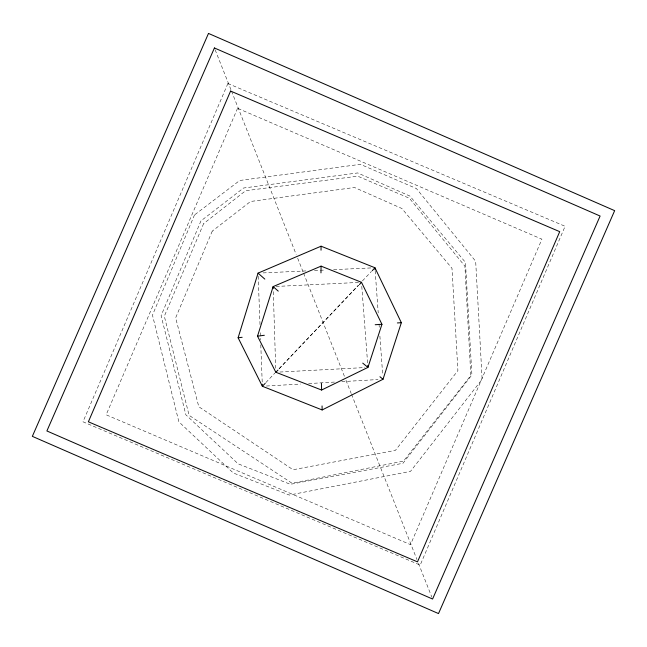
<?xml version="1.0" encoding="UTF-8"?>
<svg xmlns="http://www.w3.org/2000/svg" width="647" height="647" viewBox="0 0 647 647"><rect width="100%" height="100%" fill="white"/><g stroke="black" fill="none" stroke-linecap="round" stroke-linejoin="round"><path stroke-width="0.49" stroke-dasharray="3.23 2.43" d="M265.836 382.595L274.87 373.084M279.043 368.701L358.268 285.303M362.433 280.911L371.467 271.408M279.31 368.596L358.689 285.214M266.386 386.024L300.572 384.035M308.619 383.574L334.758 382.053M341.802 381.641L378.002 379.546M279.836 372.041L364.94 367.561M276.148 286.451L359.473 282.391M263.086 272.905L307.43 270.858M314.482 270.535L325.57 270.025M333.626 269.653L371.92 267.89M215.168 49.851L231.149 90.216M231.521 91.154L296.189 254.497M297.677 258.258L303.249 272.338M303.621 273.277L344.503 376.538M345.991 380.299L351.192 393.441M351.564 394.379L416.975 559.598M418.463 563.359L431.84 597.157M361.778 286.298L367.714 364.398M375.163 270.761L378.22 312.954M379.021 324.001L379.312 328.021M379.894 336.06L382.66 374.233M258.169 276.164L260.013 324.648M260.32 332.728L260.595 339.796M260.781 344.843L262.213 382.215M273.293 291.635L275.703 368.216M194.488 214.958L152.474 315.154L178.863 421.804L233.276 472.981L289.298 495.068L410.497 471.364L482.136 379.255L475.674 261.283L416.425 188.56L360.395 164.322L239.738 180.481L194.488 214.958M200.958 220.886L161.095 315.687L185.867 414.808L238.12 463.826L290.374 484.296L402.96 463.284L471.906 374.945L465.444 262.358L409.955 196.106L357.71 172.943L243.515 188.026L200.958 220.886M212.265 231.116L175.636 317.847L198.799 406.728L293.067 469.746L395.414 450.361L457.898 370.634L451.978 268.287L401.876 208.496L354.475 187.484L250.518 201.492L212.265 231.116M203.651 223.579L164.322 316.229L189.102 415.342L291.983 483.212L403.493 461.133L470.83 375.478L464.902 266.135L409.422 198.257L357.71 176.17L245.658 190.719L203.651 223.579M227.89 83.52L82.986 421.804L420.194 565.098L565.098 226.272L227.89 83.52M237.578 108.3L106.148 414.808L410.497 544.628L541.927 239.196L237.578 108.3"/><path stroke-width="0.97" d="M321.033 250.195L321.074 246.2L374.945 267.745L401.342 322.691L383.024 379.255L322.157 409.955L262.367 386.259L238.12 337.774L258.048 273.131L321.074 246.2M320.969 272.888L321.074 266.135L361.479 282.294L381.948 324.309L367.941 367.399L321.616 390.028L275.832 372.251L257.514 336.157L273.131 286.605L321.074 266.135M361.479 282.294L359.449 284.534M372.26 270.689L374.945 267.745L375.09 269.759M265.189 383.396L262.367 386.259L262.286 384.237M277.992 370.092L275.832 372.251M257.514 336.157L264.332 335.283M242.14 337.289L238.12 337.774M397.363 322.942L401.342 322.691M375.203 324.729L381.948 324.309M379.951 376.74L383.024 379.255M362.724 363.121L367.941 367.399L367.787 365.401M258.048 273.131L264.817 279.1M278.25 291.126L273.131 286.605L273.196 288.619M321.616 390.028L321.446 383.283M322.157 409.955L322.06 405.936M230.583 91.065L88.372 421.804L417.501 561.863L559.712 231.658L230.583 91.065M208.496 33.426L32.35 436.353L438.512 613.574L614.65 210.647L208.496 33.426M214.424 47.967L46.891 430.967L432.584 599.033L600.109 216.033L214.424 47.967"/></g></svg>
